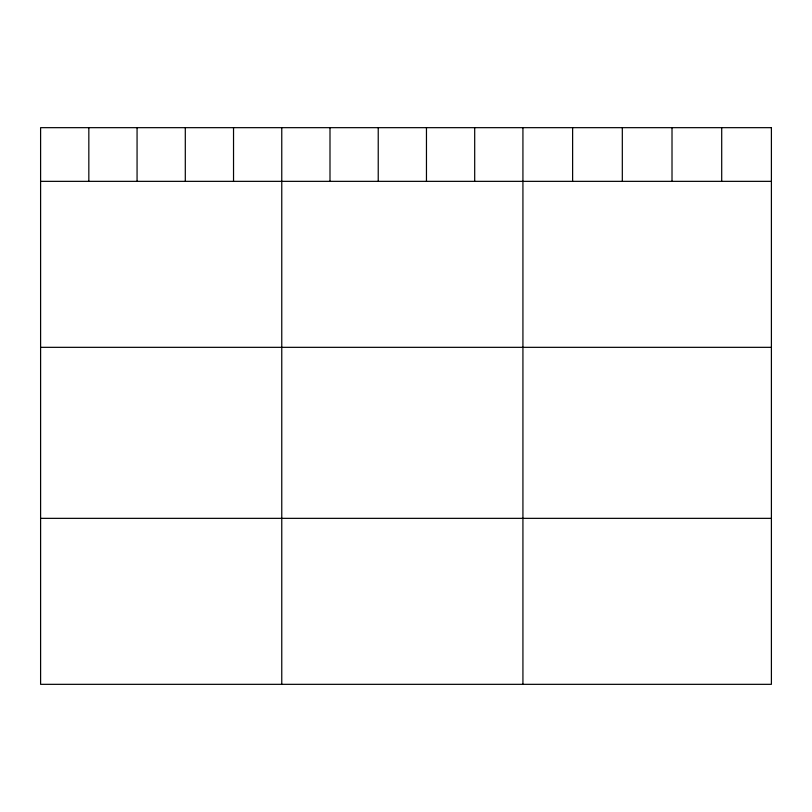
<?xml version="1.0" encoding="UTF-8"?>
<svg xmlns="http://www.w3.org/2000/svg" width="812" height="812" viewBox="0 0 812 812"><rect width="100%" height="100%" fill="white"/><g stroke="black" fill="none" stroke-linecap="round" stroke-linejoin="round"><path stroke-width="1.22" d="M40.6 181.35L771.4 181.35M40.6 347.333L771.4 347.333M40.6 518.35L771.4 518.35M721.706 127.667L721.706 181.35M672.011 127.667L672.011 181.35M622.317 127.667L622.317 181.35M572.622 127.667L572.622 181.35M522.928 127.667L522.928 684.333M474.695 127.667L474.695 181.35M426.462 127.667L426.462 181.35M378.23 127.667L378.23 181.35M329.997 127.667L329.997 181.35M281.764 127.667L281.764 684.333M233.531 127.667L233.531 181.35M185.298 127.667L185.298 181.35M137.066 127.667L137.066 181.35M88.833 127.667L88.833 181.35M771.4 127.667L40.6 127.667L40.6 684.333L771.4 684.333L771.4 127.667"/></g></svg>
